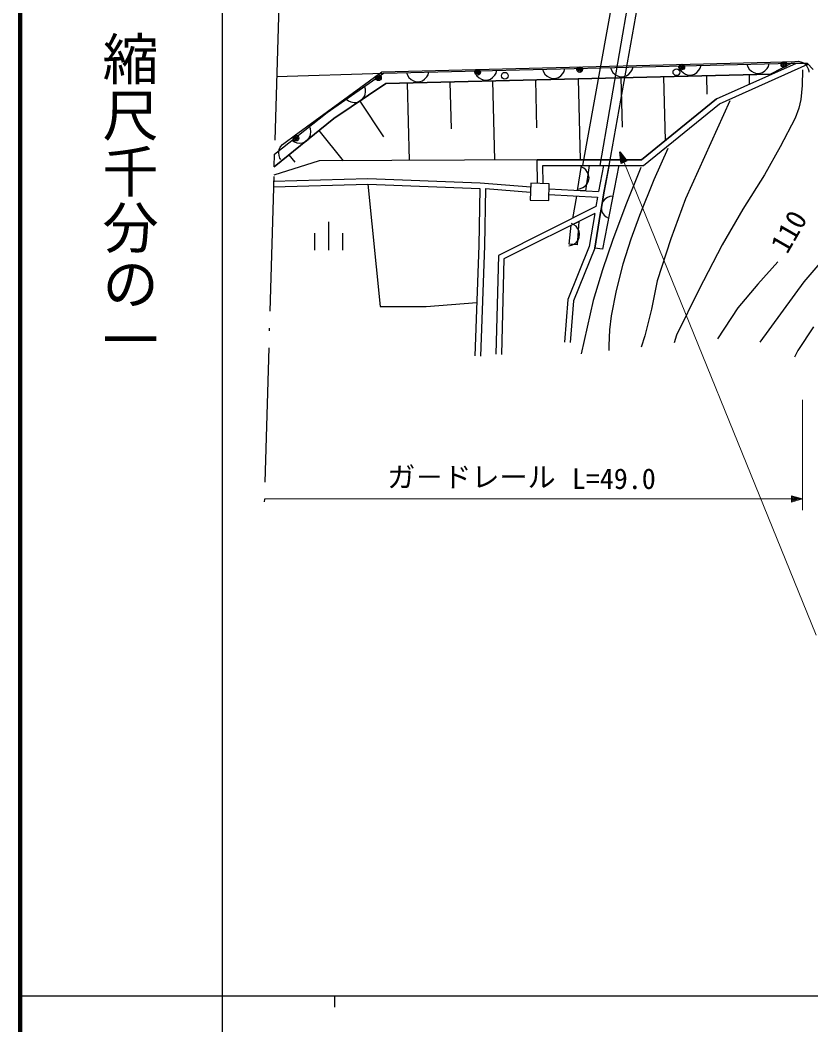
# Model space of a CAD drawing. Units: millimetres, scale not verified. Extents: x 40000 to 680000, y 20000 to 380000.
# Drawn here: x 40000 to 110454, y 202409 to 291971 of the extents above; entities that cross this region are included whole.
import ezdxf
from ezdxf.enums import TextEntityAlignment as Align

# ---------------------------------------------------------------- set-up
doc = ezdxf.new("R2010")
doc.units = ezdxf.units.MM
doc.header["$LTSCALE"] = 1000
doc.linetypes.add('LONG_DASHED_DOTTED', pattern=[15.25, 12, -1.5, 0.25, -1.5])
for name, color, linetype, lineweight in [('M-BGD', 7, 'Continuous', 25), ('M-BMK-LINE', 2, 'LONG_DASHED_DOTTED', 25), ('M-STR-HTXT', 7, 'Continuous', 13), ('M-TTL', 2, 'Continuous', 140), ('M-TTL-BAND', 7, 'Continuous', 25)]:
    doc.layers.add(name, color=color, linetype=linetype, lineweight=lineweight)
doc.styles.add('@ＭＳ ゴシック', font='')
doc.styles.add('ＭＳ ゴシック', font='')
doc.styles.get('@ＭＳ ゴシック').set_extended_font_data('@MS Gothic')
doc.styles.get('ＭＳ ゴシック').set_extended_font_data('MS Gothic')

msp = doc.modelspace()

# ---------------------------------------------------------------- linework, layer by layer
at = {"layer": 'M-BGD'}
for p, q in [((90138, 279019), (95857, 310652)), ((97119, 310695), (91654, 279019)), ((92475, 279019), (98178, 310768)), ((72233, 287365), (108038, 288263)), ((72387, 287250), (108771, 288140)), ((82408, 287254), (82482, 287497)), ((86547, 287597), (86633, 287358)), ((88472, 287403), (88546, 287645)), ((92611, 287745), (92697, 287506)), ((92697, 287506), (92822, 287308)), ((94421, 287347), (94536, 287551)), ((94536, 287551), (94610, 287794)), ((98675, 287893), (98761, 287654)), ((98761, 287654), (98886, 287457)), ((100290, 287290), (100485, 287496)), ((100485, 287496), (100600, 287699)), ((100600, 287699), (100674, 287942)), ((102054, 284942), (109162, 288136)), ((102317, 284510), (110193, 288049)), ((104739, 288041), (104825, 287803)), ((104825, 287803), (104950, 287605)), ((104950, 287605), (105154, 287409)), ((106354, 287438), (106549, 287644)), ((106549, 287644), (106664, 287848)), ((106664, 287848), (106738, 288090)), ((108771, 288140), (106850, 287151)), ((108038, 288263), (109037, 288288)), ((108771, 288140), (110119, 288126)), ((109037, 288288), (109357, 288296)), ((109357, 288296), (109558, 288261)), ((109558, 288261), (109801, 288147)), ((109720, 287540), (109678, 286135)), ((109801, 288147), (109964, 288030)), ((109964, 288030), (110087, 287873)), ((110087, 287873), (110213, 287635)), ((110119, 288126), (110648, 287577)), ((110213, 287635), (110258, 287435)), ((62856, 286947), (72387, 287250)), ((64429, 281653), (72233, 287365)), ((67365, 283741), (72387, 287250)), ((106850, 287151), (72584, 286311)), ((72584, 286311), (106850, 287151)), ((74419, 287300), (74505, 287061)), ((74505, 287061), (74630, 286863)), ((74630, 286863), (74835, 286668)), ((74835, 286668), (75037, 286552)), ((75837, 286572), (76034, 286697)), ((76034, 286697), (76229, 286903)), ((76229, 286903), (76344, 287106)), ((76344, 287106), (76418, 287349)), ((80483, 287448), (80569, 287209)), ((80569, 287209), (80694, 287012)), ((80694, 287012), (80898, 286816)), ((80898, 286816), (81101, 286700)), ((81101, 286700), (81343, 286626)), ((81343, 286626), (81663, 286634)), ((81663, 286634), (81901, 286720)), ((81901, 286720), (82098, 286845)), ((82098, 286845), (82293, 287051)), ((82293, 287051), (82408, 287254)), ((85910, 286638), (86013, 282368)), ((86633, 287358), (86758, 287160)), ((86758, 287160), (86962, 286964)), ((86962, 286964), (87165, 286849)), ((87165, 286849), (87407, 286774)), ((87407, 286774), (87727, 286782)), ((87727, 286782), (87965, 286868)), ((87965, 286868), (88162, 286994)), ((88162, 286994), (88357, 287199)), ((88357, 287199), (88472, 287403)), ((89717, 286731), (89892, 279521)), ((92822, 287308), (93026, 287112)), ((93026, 287112), (93229, 286997)), ((93229, 286997), (93471, 286923)), ((93471, 286923), (93791, 286930)), ((93524, 286825), (93631, 282442)), ((93791, 286930), (94029, 287017)), ((94029, 287017), (94226, 287142)), ((94226, 287142), (94421, 287347)), ((97332, 286918), (97470, 281227)), ((98886, 287457), (99090, 287261)), ((99090, 287261), (99293, 287145)), ((99293, 287145), (99535, 287071)), ((99535, 287071), (99855, 287079)), ((99855, 287079), (100093, 287165)), ((100093, 287165), (100290, 287290)), ((101139, 287011), (101179, 285357)), ((104947, 287105), (104967, 286284)), ((105154, 287409), (105357, 287294)), ((105357, 287294), (105599, 287219)), ((105599, 287219), (105919, 287227)), ((105919, 287227), (106157, 287313)), ((106157, 287313), (106354, 287438)), ((110258, 287435), (110261, 287315)), ((72584, 286311), (67956, 283197)), ((67956, 283197), (72584, 286311)), ((70768, 285825), (70696, 286069)), ((70783, 285592), (70768, 285825)), ((74487, 286358), (74655, 279462)), ((75037, 286552), (75279, 286478)), ((75279, 286478), (75599, 286486)), ((75599, 286486), (75837, 286572)), ((78295, 286451), (78396, 282269)), ((82102, 286545), (82273, 279501)), ((109678, 286135), (109546, 284906)), ((69055, 284922), (69258, 284770)), ((70224, 284712), (70487, 284895)), ((70487, 284895), (70638, 285099)), ((70638, 285099), (70734, 285312)), ((70734, 285312), (70783, 285592)), ((95365, 279521), (102054, 284942)), ((102054, 284942), (95365, 279521)), ((109546, 284906), (109372, 284123)), ((69258, 284770), (69471, 284674)), ((69471, 284674), (69749, 284624)), ((69749, 284624), (69982, 284640)), ((69982, 284640), (70224, 284712)), ((70270, 284754), (72391, 281576)), ((95541, 279019), (102317, 284510)), ((103242, 284765), (99268, 276050)), ((109372, 284123), (109052, 283235)), ((67956, 283197), (62622, 278896)), ((62622, 278896), (67956, 283197)), ((62655, 280033), (67365, 283741)), ((109052, 283235), (107721, 280666)), ((65882, 282267), (65796, 282506)), ((65911, 282035), (65882, 282267)), ((66622, 282122), (68775, 279431)), ((63622, 281062), (64429, 281653)), ((64223, 281268), (64434, 281128)), ((65402, 281124), (65654, 281323)), ((65654, 281323), (65793, 281534)), ((65793, 281534), (65877, 281753)), ((65877, 281753), (65911, 282035)), ((63049, 280146), (63093, 280426)), ((63093, 280426), (63184, 280642)), ((63184, 280642), (63363, 280872)), ((63363, 280872), (63622, 281062)), ((64434, 281128), (64652, 281044)), ((64652, 281044), (64933, 281010)), ((64933, 281010), (65164, 281039)), ((65164, 281039), (65402, 281124)), ((97714, 280516), (96476, 277719)), ((107721, 280666), (106315, 278178)), ((62622, 278896), (62655, 280033)), ((63070, 279913), (63049, 280146)), ((63147, 279671), (63070, 279913)), ((63241, 279541), (63147, 279671)), ((63955, 279971), (64491, 279301)), ((86074, 279521), (66650, 279420)), ((86095, 277402), (86074, 279521)), ((86074, 279521), (95365, 279521)), ((95365, 279521), (86074, 279521)), ((93420, 280237), (94057, 279414)), ((93538, 279201), (93420, 280237)), ((93526, 279977), (93967, 279421)), ((93597, 279269), (93526, 279977)), ((93586, 279828), (93878, 279427)), ((93656, 279336), (93586, 279828)), ((93677, 279605), (93789, 279434)), ((93715, 279404), (93677, 279605)), ((93789, 279434), (93715, 279404)), ((66650, 279420), (62600, 278149)), ((86595, 277407), (86579, 279019)), ((86579, 279019), (95541, 279019)), ((89657, 276785), (90016, 279019)), ((90220, 278775), (89996, 278893)), ((90398, 278624), (90220, 278775)), ((90712, 279019), (90388, 276743)), ((90564, 278394), (90398, 278624)), ((91966, 279019), (91518, 276680)), ((93341, 279035), (91889, 271558)), ((92008, 276585), (92475, 279019)), ((92458, 278931), (92008, 276585)), ((94057, 279414), (93538, 279201)), ((93967, 279421), (93597, 279269)), ((93878, 279427), (93656, 279336)), ((95295, 278825), (94017, 275662)), ((62555, 277609), (70976, 277855)), ((70976, 277855), (80992, 277463)), ((90650, 278177), (90564, 278394)), ((90640, 277609), (90691, 277926)), ((90691, 277926), (90650, 278177)), ((96476, 277719), (95196, 274558)), ((106315, 278178), (104402, 275118)), ((62570, 277108), (70973, 277353)), ((70973, 277353), (80963, 276962)), ((70973, 277353), (72073, 266453)), ((80963, 276962), (80866, 271873)), ((80992, 277463), (85505, 277121)), ((81463, 276952), (81366, 271864)), ((81463, 276952), (85467, 276620)), ((85491, 277439), (85447, 275934)), ((87148, 277390), (85491, 277439)), ((87104, 275885), (87148, 277390)), ((87147, 276926), (91518, 276680)), ((90388, 276743), (89657, 276785)), ((89677, 276911), (89927, 276952)), ((89927, 276952), (90144, 277039)), ((90144, 277039), (90373, 277205)), ((90373, 277205), (90523, 277384)), ((90523, 277384), (90640, 277609)), ((85447, 275934), (87104, 275885)), ((87119, 276425), (91437, 276182)), ((89567, 276287), (89206, 274299)), ((91437, 276182), (91295, 275347)), ((91789, 275271), (92008, 276585)), ((92008, 276585), (91789, 275271)), ((92102, 276011), (91946, 275837)), ((92336, 276169), (92102, 276011)), ((92555, 276249), (92336, 276169)), ((92806, 276282), (92555, 276249)), ((99268, 276050), (97982, 272462)), ((91295, 275347), (82620, 270993)), ((91690, 274629), (91789, 275271)), ((91789, 275271), (91690, 274629)), ((91821, 275615), (91760, 275300)), ((91760, 275300), (91793, 275048)), ((91793, 275048), (91872, 274828)), ((91946, 275837), (91821, 275615)), ((94017, 275662), (92817, 272417)), ((104402, 275118), (102536, 271931)), ((91202, 274740), (83112, 270678)), ((91202, 274740), (90710, 271776)), ((91194, 271638), (91690, 274629)), ((91690, 274629), (91194, 271638)), ((91872, 274828), (92030, 274593)), ((92030, 274593), (92204, 274436)), ((92204, 274436), (92424, 274311)), ((95196, 274558), (94407, 272448)), ((67485, 273977), (67485, 271468)), ((88907, 272006), (89094, 273681)), ((89094, 273681), (89783, 274027)), ((89341, 273735), (89112, 273841)), ((89527, 273593), (89341, 273735)), ((89703, 273371), (89527, 273593)), ((89783, 274027), (89625, 271942)), ((89800, 273158), (89703, 273371)), ((66235, 272974), (66235, 271468)), ((68735, 272974), (68735, 271468)), ((89570, 272174), (89711, 272360)), ((89711, 272360), (89817, 272591)), ((89853, 272910), (89800, 273158)), ((89817, 272591), (89853, 272910)), ((92817, 272417), (91879, 269718)), ((94407, 272448), (93686, 270220)), ((97982, 272462), (96769, 268744)), ((80866, 271873), (80525, 262039)), ((81365, 271856), (81024, 262022)), ((90710, 271776), (88809, 267079)), ((88889, 271846), (89137, 271899)), ((89625, 271942), (88907, 272006)), ((89137, 271899), (89349, 271997)), ((91194, 271638), (89302, 266962)), ((89349, 271997), (89570, 272174)), ((91889, 271558), (91194, 271638)), ((102536, 271931), (100463, 267935)), ((82620, 270993), (82377, 262186)), ((83112, 270678), (82876, 262172)), ((91879, 269718), (91042, 266991)), ((93686, 270220), (93115, 267881)), ((107511, 270415), (105721, 268434)), ((111248, 270303), (109823, 268639)), ((96769, 268744), (96249, 266209)), ((93115, 267881), (92664, 265602)), ((100463, 267935), (98487, 263878)), ((105721, 268434), (103950, 266322)), ((109823, 268639), (105919, 263259)), ((88809, 267079), (88517, 263262)), ((89302, 266962), (89015, 263224)), ((91042, 266991), (89983, 262218)), ((72073, 266453), (76187, 266453)), ((76187, 266453), (80690, 266808)), ((96249, 266209), (95646, 263834)), ((103950, 266322), (102119, 263562)), ((92664, 265602), (92514, 264360)), ((92514, 264360), (92453, 262956)), ((110693, 264644), (109287, 262516)), ((95646, 263834), (95338, 262825)), ((98487, 263878), (98275, 263216)), ((92453, 262956), (92445, 262522)), ((109287, 262516), (108985, 261915))]:
    msp.add_line(p, q, dxfattribs=at)
for centre, major_axis in [((80768, 287328), (0, 251)), ((89860, 287556), (0, 251)), ((89860, 287556), (0, -151)), ((89860, 287556), (0, 50.2)), ((98474, 287322), (0, 301)), ((98952, 287784), (0, 251)), ((98952, 287784), (0, -151)), ((98952, 287784), (0, 50.2)), ((108044, 288012), (0, 251)), ((108044, 288012), (0, -151)), ((108044, 288012), (0, 50.2)), ((71925, 286830), (0, 251)), ((71925, 286830), (0, -151)), ((71925, 286830), (0, 50.2)), ((80768, 287328), (0, -151)), ((80768, 287328), (0, 50.2)), ((83184, 287013), (0, 301)), ((64577, 281450), (0, 251)), ((64577, 281450), (0, -151)), ((64577, 281450), (0, 50.2))]:
    msp.add_ellipse(centre, major_axis=major_axis, ratio=0.996046, dxfattribs=at)
at = {"layer": 'M-BMK-LINE'}
msp.add_line((63039, 293260), (61741, 248581), dxfattribs=at)
at = {"layer": 'M-STR-HTXT'}
for p, q in [((93420, 280237), (110932, 237136)), ((109720, 248289), (109720, 258134)), ((61762, 249292), (109720, 249292)), ((108720, 249011), (108720, 249573)), ((108720, 249573), (109720, 249292)), ((109720, 249292), (108720, 249011)), ((108760, 249092), (108760, 249493)), ((108760, 249493), (109440, 249292)), ((109440, 249292), (108760, 249092)), ((108800, 249172), (108800, 249413)), ((108800, 249413), (109280, 249292)), ((109280, 249292), (108800, 249172)), ((108840, 249252), (108840, 249333)), ((108840, 249333), (109040, 249292)), ((109040, 249292), (108840, 249252))]:
    msp.add_line(p, q, dxfattribs=at)
at = {"layer": 'M-TTL'}
msp.add_line((40000, 380000), (40000, 20000), dxfattribs=at)
at = {"layer": 'M-TTL-BAND'}
for p, q in [((58000, 370000), (58000, 20000)), ((40000, 205000), (579000, 205000)), ((68000, 205000), (68000, 204000))]:
    msp.add_line(p, q, dxfattribs=at)

# ---------------------------------------------------------------- texts
at = {"layer": 'M-BGD', "style": 'ＭＳ ゴシック'}
msp.add_text('110', height=1833, rotation=60.1, dxfattribs=at).set_placement((108816, 270769), align=Align.BOTTOM_LEFT)
at = {"layer": 'M-STR-HTXT', "style": 'ＭＳ ゴシック'}
for s, p in [('ガ－ドレール', (72709, 249780)), ('L=49.0', (89153, 249629))]:
    msp.add_text(s, height=1833, dxfattribs=at).set_placement(p, align=Align.BOTTOM_LEFT)
at = {"layer": 'M-TTL-BAND', "style": '@ＭＳ ゴシック'}
msp.add_text('縮尺千分の一', height=3666, rotation=270, dxfattribs=at).set_placement((49777, 261030), align=Align.MIDDLE_RIGHT)

doc.saveas('drawing.dxf')
